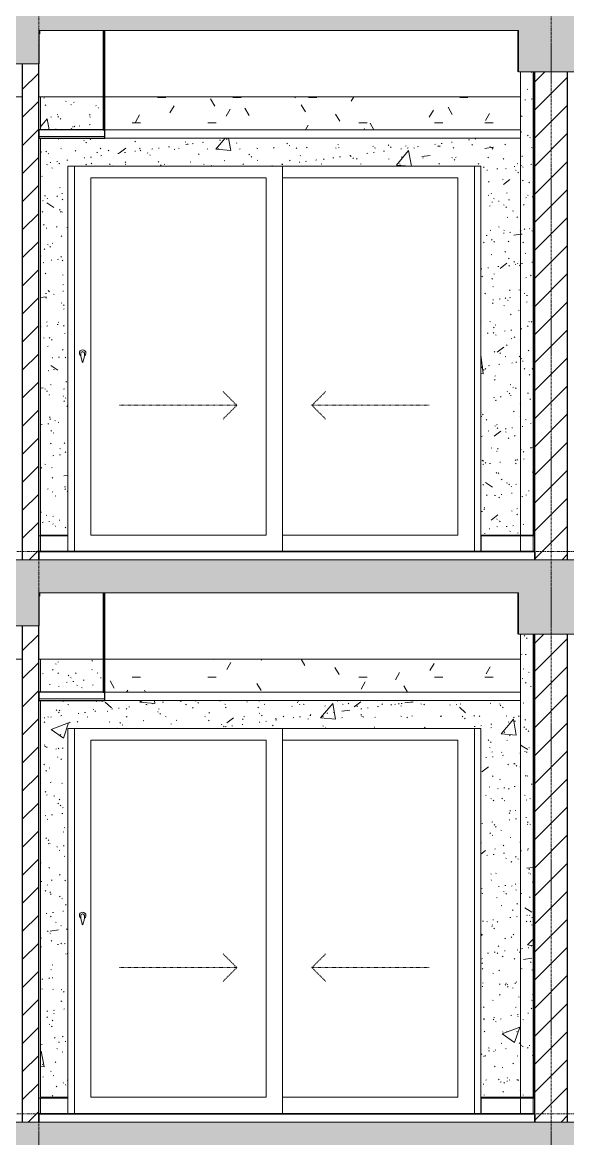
# Model space of a CAD drawing. Header units: millimetres. Extents: x -92143 to -2058, y -8802 to 35300.
# Drawn here: x -48537 to -45237, y 12250 to 19000 of the extents above; entities that cross this region are included whole.
import ezdxf

# ---------------------------------------------------------------- set-up
doc = ezdxf.new("R2010")
doc.units = ezdxf.units.MM
for name, pattern in [('Centre', [31.75, 6.35, -4.7625, 15.875, -4.7625]), ('Dash', [6.35, 3.175, -3.175]), ('Grid Line', [22.225, 12.7, -3.175, 3.175, -3.175])]:
    doc.linetypes.add(name, pattern=pattern)
for name, color, linetype, lineweight in [('0-1', 7, 'Continuous', 5), ('A-CLNG', 13, 'Continuous', 9), ('A-CLNG-1', 250, 'Continuous', 25), ('A-CLNG-2', 7, 'Continuous', 9), ('A-CLNG-PATT-3', 254, 'Continuous', 18), ('A-DETL-GENF-1', 7, 'Continuous', 9), ('A-DETL-THIN', 151, 'Continuous', 9), ('A-DOOR', 31, 'Continuous', 9), ('A-DOOR-FRAM', 31, 'Continuous', 9), ('A-DOOR-GLAZ', 31, 'Continuous', 9), ('A-DOOR-HDLN', 31, 'Dash', 18), ('A-FLOR-1', 10, 'Continuous', 35), ('A-FLOR-HRAL', 11, 'Continuous', 9), ('A-FLOR-HRAL-1', 253, 'Continuous', 18), ('A-FLOR-HRAL-2', 9, 'Continuous', 9), ('A-FLOR-LEVL-2', 51, 'Centre', 9), ('A-FLOR-PATT-1', 7, 'Continuous', 9), ('A-WALL-2', 250, 'Continuous', 25), ('A-WALL-3', 113, 'Continuous', 25), ('A-WALL-PATT-1', 7, 'Continuous', 9), ('A-WALL-PATT-2', 9, 'Continuous', 9), ('A-WALL-PATT-4', 111, 'Continuous', 9), ('I-WALL-1', 250, 'Continuous', 25), ('I-WALL-2', 7, 'Continuous', 9), ('S-BEAM-2', 7, 'Continuous', 9), ('S-BEAM-3', 10, 'Continuous', 35), ('S-GRID-1', 1, 'Grid Line', 9)]:
    doc.layers.add(name, color=color, linetype=linetype, lineweight=lineweight)
pattern_1 = [(45, (-51987.05, 14125), (-84.8528, 84.8528), [])]
pattern_2 = [(50, (-51987.05, 14125), (1093.1, -95.63), [114.3, -1257.3]), (355, (-51987, 14125), (-211.46, 1146.34), [91.44, -1005.84]), (100.451, (-51896, 14117), (881.66, 1050.7), [97.14, -1068.54]), (46.184, (-51987, 14429.8), (1626.47, -252.26), [171.45, -1885.95]), (96.636, (-51851.5, 14408.8), (1424.4, 1484.57), [145.7, -1602.8]), (351.184, (-51987, 14429.8), (1424.43, 1484.55), [137.16, -1508.76]), (21, (-51834.65, 14353.6), (909.69, -613.59), [114.3, -1257.3]), (326, (-51834.7, 14353.6), (370.81, 1105.13), [91.44, -1005.84]), (71.451, (-51758.8, 14302.5), (1280.5, 491.53), [97.14, -1068.54]), (37.5, (-51987.05, 14125), (18.531, 507.33), [50.29, -943.356, 50.29, -970.79, -1009.65]), (37.5, (-51987.05, 14125), (18.531, 507.33), [-2014.73, 50.29, -959.36]), (7.5, (-51987.05, 14125), (400.918, 601.084), [50.29, -531.876, 50.29, -920.496, -384.81]), (7.5, (-51987.05, 14125), (400.918, 601.084), [-1552.956, 50.29, -334.52]), (327.5, (-52326.9, 14125), (813.545, -34.374), [50.29, -330.71, 50.29, -1138.43, -1577.34]), (327.5, (-52326.9, 14125), (813.545, -34.374), [-1569.72, 50.29, -1527.05]), (317.5, (-52479.3, 14125), (888.775, 152.56), [50.29, -445.01, 50.29, -739.14, -1120.14]), (317.5, (-52479.3, 14125), (888.775, 152.56), [-1284.73, 50.29, -1069.85])]
pattern_3 = [(37.5, (-51987.05, 14125), (-4.7995, 146.8239), [5.029, -110.795, 5.029, -124.511, -123.825]), (37.5, (-51987.05, 14125), (-4.7995, 146.8239), [-245.364, 5.029, -118.796]), (7.5, (-51987.05, 14125), (134.8574, 215.047), [5.029, -57.455, 5.029, -99.365, -40.005]), (7.5, (-51987.05, 14125), (134.8574, 215.047), [-166.878, 5.029, -34.976]), (327.5, (-52080.78, 14125), (237.2978, 0.4316), [5.029, -33.071, 5.029, -132.131, -179.07]), (327.5, (-52080.78, 14125), (237.2978, 0.4316), [-175.26, 5.029, -174.041]), (317.5, (-52080.78, 14125), (229.067, 66.879), [5.029, -14.021, 5.029, -84.887, -102.87]), (317.5, (-52080.78, 14125), (229.067, 66.879), [-108.966, 5.029, -97.841])]
pattern_4 = [(45, (-51987.05, 14125), (-79.5495, 79.5495), [])]
pattern_5 = [(0, (-51987.05, 14125), (609.6, 152.4), [50.292, -406.908, 50.292, -406.908, -2438.4]), (0, (-51987.05, 14125), (609.6, 152.4), [-914.4, 50.292, -864.108, 50.292, -406.908, -1066.8]), (0, (-51987.05, 14125), (609.6, 152.4), [-2286, 50.292, -254.508, 50.292, -711.708]), (120, (-51758.45, 14201.2), (-436.7823, 451.729), [50.292, -406.908, 50.292, -2845.308]), (120, (-51758.45, 14201.2), (-436.7823, 451.729), [-507.492, -406.908, 50.292, -864.108, -1524]), (120, (-51758.45, 14201.2), (-436.7823, 451.729), [-1828.8, 50.292, -406.908, 50.292, -1016.508]), (120, (-51758.45, 14201.2), (-436.7823, 451.729), [-2336.292, -254.508, 50.292, -711.708]), (240, (-51682.25, 14506), (-172.8177, -604.129), [50.292, -406.908, 50.292, -406.908, -2438.4]), (240, (-51682.25, 14506), (-172.8177, -604.129), [-914.4, 50.292, -864.108, 50.292, -406.908, -1066.8]), (240, (-51682.25, 14506), (-172.8177, -604.129), [-2286, 50.292, -254.508, 50.292, -711.708])]

# ---------------------------------------------------------------- blocks, each defined once
blk = doc.blocks.new('NCV_TKTC_KET CAU_rvt-1-TKCS_MẶT CẮT E')
at = {"layer": 'A-FLOR-PATT-1'}
h = blk.add_hatch(color=256, dxfattribs=at)
h.paths.add_polyline_path([(-48635.6, 18930), (-48635.6, 18950), (-50536.9, 18950), (-50536.9, 18930), (-48844.9, 18930)])
h.paths.add_polyline_path([(-75336.9, 18930), (-73236.9, 18930), (-73236.9, 18950), (-75336.9, 18950)])
h.paths.add_polyline_path([(-20336.9, 18930), (-20336.9, 18950), (-22235.3, 18950), (-22235.3, 18930), (-20484.2, 18930)])
h.paths.add_polyline_path([(-48435.6, 18930), (-48433.3, 18930), (-48433.3, 18950), (-48435.6, 18950)])
h.paths.add_polyline_path([(-22438.4, 18930), (-22435.3, 18930.3), (-22435.3, 18950), (-22438.4, 18950)])
h.paths.add_polyline_path([(-66936.9, 18930), (-65032.3, 18930), (-65032.3, 18950), (-66936.9, 18950)])
h.paths.add_polyline_path([(-28536.9, 18930), (-28536.9, 18950), (-30435.3, 18950), (-30435.3, 18930), (-28807.5, 18930)])
h.paths.add_polyline_path([(-30638.4, 18930), (-30635.3, 18930), (-30635.3, 18950), (-30638.4, 18950)])
h.paths.add_polyline_path([(-58736.9, 18930), (-56833.3, 18930), (-56833.3, 18950), (-58736.9, 18950)])
h.paths.add_polyline_path([(-40434.4, 18930), (-40434.4, 18950), (-42336.9, 18950), (-42336.9, 18930), (-40521.7, 18930)])
h = blk.add_hatch(color=256, dxfattribs=at)
h.paths.add_polyline_path([(-73506.3, 15530), (-73236.9, 15530), (-73236.9, 15550), (-75336.9, 15550), (-75336.9, 15530), (-74122.9, 15530)])
h.paths.add_polyline_path([(-66936.9, 15530), (-65032.3, 15530), (-65032.3, 15550), (-66936.9, 15550)])
h.paths.add_polyline_path([(-20336.9, 15530), (-20336.9, 15550), (-22235.3, 15550), (-22235.3, 15530), (-20484.2, 15530)])
h.paths.add_polyline_path([(-58736.9, 15530), (-56833.3, 15530), (-56833.3, 15550), (-58736.9, 15550)])
h.paths.add_polyline_path([(-22438.4, 15530), (-22435.3, 15530.3), (-22435.3, 15550), (-22438.4, 15549.9), (-22438.4, 15541.9)])
h.paths.add_polyline_path([(-28536.9, 15530), (-28536.9, 15550), (-30435.3, 15550), (-30435.3, 15530), (-29115.7, 15530)])
h.paths.add_polyline_path([(-50536.9, 15530), (-48635.6, 15530), (-48635.6, 15550), (-50536.9, 15550)])
h.paths.add_polyline_path([(-30635.3, 15530), (-30635.3, 15550), (-30638.4, 15550), (-30638.4, 15530)])
h.paths.add_polyline_path([(-48435.6, 15530), (-48433.3, 15530), (-48433.3, 15550), (-48435.6, 15550)])
h.paths.add_polyline_path([(-40434.4, 15530), (-40434.4, 15550), (-42336.9, 15550), (-42336.9, 15530), (-40829.9, 15530)])
at = {"layer": 'A-FLOR-1'}
for p, q in [((-48435.6, 18930), (-48433.3, 18930)), ((-48433.3, 18930), (-48433.3, 18950)), ((-48435.6, 15530), (-48433.3, 15530)), ((-48433.3, 15530), (-48433.3, 15550))]:
    blk.add_line(p, q, dxfattribs=at)
at = {"layer": 'S-BEAM-2'}
for p, q in [((-48536.9, 18550), (-50436.9, 18550)), ((-48046.9, 18550), (-48436.9, 18550)), ((-45521.9, 18550), (-48036.9, 18550)), ((-48536.9, 15150), (-50436.9, 15150)), ((-48046.9, 15150), (-48436.9, 15150)), ((-45521.9, 15150), (-48036.9, 15150))]:
    blk.add_line(p, q, dxfattribs=at)
at = {"layer": 'S-BEAM-3'}
for p, q in [((-45536.9, 18950), (-45536.9, 18700)), ((-45536.9, 15550), (-45536.9, 15300))]:
    blk.add_line(p, q, dxfattribs=at)
blk = doc.blocks.new('Railing - Railing-915953-TKCS_MẶT CẮT E')
at = {"layer": 'A-FLOR-HRAL-1'}
for p, q in [((-45436.9, 5695), (-45446.9, 5695)), ((-45446.9, 5695), (-45446.9, 5600)), ((-45436.9, 5600), (-45436.9, 5695)), ((-45446.9, 5600), (-45436.9, 5600))]:
    blk.add_line(p, q, dxfattribs=at)
at = {"layer": 'A-FLOR-HRAL-2'}
for p, q in [((-45760.3, 5600), (-45760.3, 5695)), ((-45760.3, 5695), (-45521.9, 5695)), ((-45521.9, 5600), (-45521.9, 5695)), ((-45521.9, 5695), (-45446.9, 5695))]:
    blk.add_line(p, q, dxfattribs=at)
blk = doc.blocks.new('Railing - Railing-915947-TKCS_MẶT CẮT E')
at = {"layer": 'A-FLOR-HRAL-2'}
for p, q in [((-48436.9, 5695), (-48426.9, 5695)), ((-48426.9, 5600), (-48426.9, 5695)), ((-48426.9, 5695), (-48262.4, 5695)), ((-48262.4, 5695), (-48262.4, 5600))]:
    blk.add_line(p, q, dxfattribs=at)
blk = doc.blocks.new('CL_01-VÁCH DỰNG THẠCH CAO CĂN HỘ LOẠI 1-5D6 - CL_01-VÁCH DỰNG THẠCH CAO CĂN HỘ LOẠI 1A-5-V51-TKCS_MẶT CẮT E')
at = {"layer": 'A-CLNG-PATT-3'}
h = blk.add_hatch(dxfattribs=at)
h.set_pattern_fill('FP_2', color=256, style=0, pattern_type=2)
h.set_pattern_definition(pattern_5)
h.paths.add_polyline_path([(-46378.8, 14950), (-45521.9, 14950), (-45521.9, 15150), (-48036.9, 15150), (-48036.9, 14950), (-47611.8, 14950)])
at = {"layer": 'A-CLNG-1'}
for p, q in [((-48046.9, 15550), (-48046.9, 14950)), ((-48036.9, 14950), (-48036.9, 15550)), ((-48046.9, 14950), (-48036.9, 14950))]:
    blk.add_line(p, q, dxfattribs=at)
blk = doc.blocks.new('NCV_TKTC_TANG 3 - 4_rvt-1-TKCS_MẶT CẮT E')
at = {"layer": 'A-WALL-PATT-1'}
h = blk.add_hatch(dxfattribs=at)
h.set_pattern_fill('FP_5', color=256, style=0, pattern_type=2)
h.set_pattern_definition(pattern_4)
h.paths.add_polyline_path([(-45436.9, 12500), (-45436.9, 15300), (-45446.9, 15300), (-45446.9, 12500)])
at = {"layer": 'A-WALL-PATT-2'}
h = blk.add_hatch(dxfattribs=at)
h.set_pattern_fill('FP_1', color=256, style=0, pattern_type=2)
h.set_pattern_definition(pattern_1)
h.paths.add_polyline_path([(-48536.6, 12350), (-48436.9, 12350), (-48436.9, 15350), (-48536.9, 15350), (-48536.9, 12350)])
h = blk.add_hatch(dxfattribs=at)
h.set_pattern_fill('FP_7', color=256, style=0, pattern_type=2)
h.set_pattern_definition(pattern_2)
h.paths.add_polyline_path([(-45521.9, 12500), (-45511.9, 12500), (-45511.9, 15300), (-45521.9, 15300), (-45521.9, 12673.7)])
h = blk.add_hatch(dxfattribs=at)
h.set_pattern_fill('FP_6', color=256, style=0, pattern_type=2)
h.set_pattern_definition(pattern_3)
h.paths.add_polyline_path([(-45521.9, 12500), (-45511.9, 12500), (-45511.9, 15300), (-45521.9, 15300), (-45521.9, 12673.7)])
h = blk.add_hatch(dxfattribs=at)
h.set_pattern_fill('FP_7', color=256, style=0, pattern_type=2)
h.set_pattern_definition(pattern_2)
h.paths.add_polyline_path([(-45454, 12500), (-45446.9, 12500), (-45446.9, 15300), (-45511.9, 15300), (-45511.9, 12500)])
h = blk.add_hatch(dxfattribs=at)
h.set_pattern_fill('FP_6', color=256, style=0, pattern_type=2)
h.set_pattern_definition(pattern_3)
h.paths.add_polyline_path([(-45454, 12500), (-45446.9, 12500), (-45446.9, 15300), (-45511.9, 15300), (-45511.9, 12500)])
h = blk.add_hatch(dxfattribs=at)
h.set_pattern_fill('FP_7', color=256, style=0, pattern_type=2)
h.set_pattern_definition(pattern_2)
h.paths.add_polyline_path([(-45521.9, 12500), (-45521.9, 14900), (-48426.9, 14900), (-48426.9, 12500), (-48262.4, 12500), (-48262.4, 14730), (-45762.4, 14730), (-45762.2, 12500)])
h.paths.add_polyline_path([(-48305, 14950), (-48046.9, 14950), (-48046.9, 15150), (-48426.9, 15150), (-48426.9, 14950)])
h = blk.add_hatch(dxfattribs=at)
h.set_pattern_fill('FP_6', color=256, style=0, pattern_type=2)
h.set_pattern_definition(pattern_3)
h.paths.add_polyline_path([(-45521.9, 12500), (-45521.9, 14900), (-48426.9, 14900), (-48426.9, 12500), (-48262.4, 12500), (-48262.4, 14730), (-45762.4, 14730), (-45762.2, 12500)])
h.paths.add_polyline_path([(-48305, 14950), (-48046.9, 14950), (-48046.9, 15150), (-48426.9, 15150), (-48426.9, 14950)])
at = {"layer": 'A-CLNG-1'}
for p, q in [((-48036.9, 14950), (-48436.9, 14950)), ((-48436.9, 14950), (-48436.9, 14900)), ((-48036.9, 14900), (-48036.9, 14950)), ((-48436.9, 14900), (-48036.9, 14900))]:
    blk.add_line(p, q, dxfattribs=at)
at = {"layer": 'A-CLNG-2'}
for p, q in [((-48036.9, 14950), (-45521.9, 14950)), ((-48036.9, 14910), (-48436.9, 14910)), ((-45521.9, 14900), (-48036.9, 14900))]:
    blk.add_line(p, q, dxfattribs=at)
at = {"layer": 'A-FLOR-1'}
for p, q in [((-45436.9, 12400), (-48436.9, 12400)), ((-48436.9, 12400), (-48436.9, 12350)), ((-45436.9, 12350), (-45436.9, 12400))]:
    blk.add_line(p, q, dxfattribs=at)
at = {"layer": 'A-WALL-2'}
for p, q in [((-48536.9, 15350), (-48536.9, 12350)), ((-48436.9, 12350), (-48436.9, 15350))]:
    blk.add_line(p, q, dxfattribs=at)
at = {"layer": 'I-WALL-1'}
for p, q in [((-45446.9, 15300), (-45446.9, 12500)), ((-45436.9, 12500), (-45436.9, 15300)), ((-45446.9, 12500), (-45436.9, 12500))]:
    blk.add_line(p, q, dxfattribs=at)
at = {"layer": 'I-WALL-2'}
for p, q in [((-45521.9, 12500), (-45521.9, 15300)), ((-48426.9, 15150), (-48426.9, 14950)), ((-48426.9, 14900), (-48426.9, 12500)), ((-48262.4, 12500), (-48262.4, 14730)), ((-48262.4, 14730), (-45762.4, 14730)), ((-45762.4, 14730), (-45762.4, 12500)), ((-48426.9, 12500), (-48262.4, 12500)), ((-45762.4, 12500), (-45521.9, 12500)), ((-45511.9, 12500), (-45521.9, 12500)), ((-45511.9, 12500), (-45446.9, 12500))]:
    blk.add_line(p, q, dxfattribs=at)
at = {"layer": 'A-CLNG'}
blk.add_blockref('CL_01-VÁCH DỰNG THẠCH CAO CĂN HỘ LOẠI 1-5D6 - CL_01-VÁCH DỰNG THẠCH CAO CĂN HỘ LOẠI 1A-5-V51-TKCS_MẶT CẮT E', (0, 0), dxfattribs=at)
at = {"layer": 'A-FLOR-HRAL'}
for name in ['Railing - Railing-915947-TKCS_MẶT CẮT E', 'Railing - Railing-915953-TKCS_MẶT CẮT E']:
    blk.add_blockref(name, (0, 6800), dxfattribs=at)
blk = doc.blocks.new('Railing - Railing-944352-TKCS_MẶT CẮT E')
at = {"layer": 'A-FLOR-HRAL-1'}
for p, q in [((-45436.9, 22695), (-45446.9, 22695)), ((-45446.9, 22695), (-45446.9, 22600)), ((-45436.9, 22600), (-45436.9, 22695)), ((-45446.9, 22600), (-45436.9, 22600))]:
    blk.add_line(p, q, dxfattribs=at)
at = {"layer": 'A-FLOR-HRAL-2'}
for p, q in [((-45760.3, 22600), (-45760.3, 22695)), ((-45760.3, 22695), (-45521.9, 22695)), ((-45521.9, 22600), (-45521.9, 22695)), ((-45521.9, 22695), (-45446.9, 22695))]:
    blk.add_line(p, q, dxfattribs=at)
blk = doc.blocks.new('CL_01-VÁCH DỰNG THẠCH CAO CĂN HỘ LOẠI 1-5D6 - CL_01-VÁCH DỰNG THẠCH CAO CĂN HỘ LOẠI 1A-5-V195-TKCS_MẶT CẮT E')
at = {"layer": 'A-CLNG-PATT-3'}
h = blk.add_hatch(dxfattribs=at)
h.set_pattern_fill('FP_2', color=256, style=0, pattern_type=2)
h.set_pattern_definition(pattern_5)
h.paths.add_polyline_path([(-46378.8, 18350), (-45521.9, 18350), (-45521.9, 18550), (-48036.9, 18550), (-48036.9, 18350), (-47611.8, 18350)])
at = {"layer": 'A-CLNG-1'}
for p, q in [((-48046.9, 18950), (-48046.9, 18350)), ((-48036.9, 18350), (-48036.9, 18950)), ((-48046.9, 18350), (-48036.9, 18350))]:
    blk.add_line(p, q, dxfattribs=at)
blk = doc.blocks.new('NCV_TKTC_TANG 5_rvt-1-TKCS_MẶT CẮT E')
at = {"layer": 'A-WALL-PATT-1'}
h = blk.add_hatch(dxfattribs=at)
h.set_pattern_fill('FP_5', color=256, style=0, pattern_type=2)
h.set_pattern_definition(pattern_4)
h.paths.add_polyline_path([(-45446.9, 15900), (-45436.9, 15900), (-45436.9, 18700), (-45446.9, 18700), (-45446.9, 16934.8)])
at = {"layer": 'A-WALL-PATT-2'}
h = blk.add_hatch(dxfattribs=at)
h.set_pattern_fill('FP_1', color=256, style=0, pattern_type=2)
h.set_pattern_definition(pattern_1)
h.paths.add_polyline_path([(-48536.6, 15750), (-48436.9, 15750), (-48436.9, 18750), (-48536.9, 18750), (-48536.9, 15750)])
h = blk.add_hatch(dxfattribs=at)
h.set_pattern_fill('FP_7', color=256, style=0, pattern_type=2)
h.set_pattern_definition(pattern_2)
h.paths.add_polyline_path([(-45521.9, 15900), (-45511.9, 15900), (-45511.9, 18700), (-45521.9, 18700), (-45521.9, 16934.8)])
h = blk.add_hatch(dxfattribs=at)
h.set_pattern_fill('FP_6', color=256, style=0, pattern_type=2)
h.set_pattern_definition(pattern_3)
h.paths.add_polyline_path([(-45521.9, 15900), (-45511.9, 15900), (-45511.9, 18700), (-45521.9, 18700), (-45521.9, 16934.8)])
h = blk.add_hatch(dxfattribs=at)
h.set_pattern_fill('FP_6', color=256, style=0, pattern_type=2)
h.set_pattern_definition(pattern_3)
h.paths.add_polyline_path([(-45446.9, 15900), (-45446.9, 18700), (-45511.9, 18700), (-45511.9, 15900)])
h = blk.add_hatch(dxfattribs=at)
h.set_pattern_fill('FP_7', color=256, style=0, pattern_type=2)
h.set_pattern_definition(pattern_2)
h.paths.add_polyline_path([(-48262.4, 15900), (-48262.4, 18130), (-45762.4, 18130), (-45762.4, 15900), (-45521.9, 15900), (-45521.9, 18300), (-48426.9, 18300), (-48426.9, 15900)])
h.paths.add_polyline_path([(-48046.9, 18350), (-48046.9, 18550), (-48426.9, 18550), (-48426.9, 18350), (-48228.4, 18350)])
h = blk.add_hatch(dxfattribs=at)
h.set_pattern_fill('FP_6', color=256, style=0, pattern_type=2)
h.set_pattern_definition(pattern_3)
h.paths.add_polyline_path([(-48262.4, 15900), (-48262.4, 18130), (-45762.4, 18130), (-45762.4, 15900), (-45521.9, 15900), (-45521.9, 18300), (-48426.9, 18300), (-48426.9, 15900)])
h.paths.add_polyline_path([(-48046.9, 18350), (-48046.9, 18550), (-48426.9, 18550), (-48426.9, 18350), (-48228.4, 18350)])
at = {"layer": 'A-CLNG-1'}
for p, q in [((-48036.9, 18350), (-48436.9, 18350)), ((-48436.9, 18350), (-48436.9, 18300)), ((-48436.9, 18300), (-48036.9, 18300)), ((-48036.9, 18300), (-48036.9, 18350))]:
    blk.add_line(p, q, dxfattribs=at)
at = {"layer": 'A-CLNG-2'}
for p, q in [((-48036.9, 18310), (-48436.9, 18310)), ((-48036.9, 18350), (-45521.9, 18350)), ((-45521.9, 18300), (-48036.9, 18300))]:
    blk.add_line(p, q, dxfattribs=at)
at = {"layer": 'A-FLOR-1'}
for p, q in [((-45436.9, 15800), (-48436.9, 15800)), ((-48436.9, 15800), (-48436.9, 15750)), ((-45436.9, 15750), (-45436.9, 15800))]:
    blk.add_line(p, q, dxfattribs=at)
at = {"layer": 'A-WALL-2'}
for p, q in [((-48536.9, 18750), (-48536.9, 15750)), ((-48436.9, 15750), (-48436.9, 18750))]:
    blk.add_line(p, q, dxfattribs=at)
at = {"layer": 'I-WALL-1'}
for p, q in [((-45446.9, 18700), (-45446.9, 15900)), ((-45436.9, 15900), (-45436.9, 18700)), ((-45446.9, 15900), (-45436.9, 15900))]:
    blk.add_line(p, q, dxfattribs=at)
at = {"layer": 'I-WALL-2'}
for p, q in [((-45521.9, 15900), (-45521.9, 18700)), ((-48426.9, 18550), (-48426.9, 18350)), ((-48426.9, 18300), (-48426.9, 15900)), ((-48262.4, 15900), (-48262.4, 18130)), ((-48262.4, 18130), (-45762.4, 18130)), ((-45762.4, 18130), (-45762.4, 15900)), ((-48426.9, 15900), (-48262.4, 15900)), ((-45762.4, 15900), (-45521.9, 15900)), ((-45511.9, 15900), (-45521.9, 15900)), ((-45511.9, 15900), (-45446.9, 15900))]:
    blk.add_line(p, q, dxfattribs=at)
at = {"layer": 'A-CLNG'}
blk.add_blockref('CL_01-VÁCH DỰNG THẠCH CAO CĂN HỘ LOẠI 1-5D6 - CL_01-VÁCH DỰNG THẠCH CAO CĂN HỘ LOẠI 1A-5-V195-TKCS_MẶT CẮT E', (0, 0), dxfattribs=at)
at = {"layer": 'A-FLOR-HRAL'}
for name, p in [('Railing - Railing-915947-TKCS_MẶT CẮT E', (0, 10200)), ('Railing - Railing-944352-TKCS_MẶT CẮT E', (0, -6800))]:
    blk.add_blockref(name, p, dxfattribs=at)
blk = doc.blocks.new('DEG_02-DEG_03 - DEG_02-2500x2400mm-CỬA ĐI 02 CÁNH TRƯỢT-V77-TKCS_MẶT CẮT E')
at = {"layer": 'A-DOOR'}
for p, q in [((-46961.9, 5600), (-46961.9, 7930)), ((-48121.9, 5700), (-48121.9, 7860)), ((-48121.9, 7860), (-47061.9, 7860)), ((-47061.9, 7860), (-47061.9, 5700)), ((-47061.9, 5700), (-48121.9, 5700))]:
    blk.add_line(p, q, dxfattribs=at)
at = {"layer": 'A-DOOR', "flags": 128}
blk.add_lwpolyline([(-48170.4, 6808.7), (-48170.4, 6808.7), (-48170.4, 6808.7), (-48170.5, 6808.7), (-48170.5, 6808.7), (-48170.5, 6808.7), (-48170.5, 6808.7), (-48170.5, 6808.7), (-48170.5, 6808.7), (-48170.6, 6808.7), (-48170.6, 6808.7), (-48170.6, 6808.7), (-48170.6, 6808.7), (-48170.7, 6808.7), (-48170.7, 6808.7), (-48170.7, 6808.7), (-48170.8, 6808.7), (-48170.8, 6808.7), (-48170.8, 6808.7), (-48170.9, 6808.7), (-48170.9, 6808.7), (-48171, 6808.7), (-48171, 6808.7), (-48171.1, 6808.7), (-48171.1, 6808.7), (-48171.2, 6808.7), (-48171.2, 6808.7), (-48171.3, 6808.7), (-48171.3, 6808.7), (-48171.4, 6808.7), (-48171.4, 6808.7), (-48171.5, 6808.7), (-48171.6, 6808.7), (-48171.6, 6808.7), (-48171.7, 6808.7), (-48171.7, 6808.7), (-48171.8, 6808.7), (-48171.9, 6808.7), (-48171.9, 6808.7), (-48172, 6808.7), (-48172, 6808.7), (-48172.1, 6808.7), (-48172.2, 6808.7), (-48172.2, 6808.7), (-48172.3, 6808.7), (-48172.3, 6808.7), (-48172.4, 6808.7), (-48172.4, 6808.7), (-48172.5, 6808.7), (-48172.6, 6808.7), (-48172.6, 6808.7), (-48172.7, 6808.7), (-48172.7, 6808.7), (-48172.8, 6808.7), (-48172.8, 6808.7), (-48172.9, 6808.7), (-48172.9, 6808.7), (-48173, 6808.7), (-48173, 6808.7), (-48173, 6808.7), (-48173.1, 6808.7), (-48173.1, 6808.7), (-48173.2, 6808.7), (-48173.2, 6808.7), (-48173.2, 6808.7), (-48173.3, 6808.7), (-48173.3, 6808.7), (-48173.3, 6808.7), (-48173.3, 6808.7), (-48173.3, 6808.7), (-48173.4, 6808.7), (-48173.4, 6808.7), (-48173.4, 6808.7), (-48173.4, 6808.7), (-48173.4, 6808.7), (-48173.4, 6808.7), (-48173.4, 6808.7)], dxfattribs=at)
at = {"layer": 'A-DOOR'}
for centre, radius, start, end in [((-48171.9, 6800), 20, 0, 180), ((-48171.9, 6800), 20, 180, 240), ((-48173.4, 6799.2), 9.45, 90, 180), ((-48018.1, 6799.2), 164.8, 180, 199.13397), ((-48170.4, 6799.2), 9.45, 0, 90), ((-48325.7, 6799.2), 164.8, 340.86603, 0), ((-48171.9, 6800), 20, 300, 0), ((-48171.6, 6746), 2.34, 199.13397, 261.03098), ((-48172.3, 6746), 2.34, 278.96902, 340.86603)]:
    blk.add_arc(centre, radius, start, end, dxfattribs=at)
at = {"layer": 'A-DOOR-FRAM'}
for p, q in [((-48261.9, 7930), (-48261.9, 5600)), ((-48221.9, 5600), (-48221.9, 7930)), ((-45801.9, 5600), (-45801.9, 7930)), ((-45761.9, 5600), (-45761.9, 5700))]:
    blk.add_line(p, q, dxfattribs=at)
at = {"layer": 'A-DOOR-GLAZ'}
for p, q in [((-45901.9, 7860), (-46961.9, 7860)), ((-45901.9, 5700), (-45901.9, 7860)), ((-46961.9, 5700), (-45901.9, 5700))]:
    blk.add_line(p, q, dxfattribs=at)
at = {"layer": 'A-DOOR-HDLN'}
for p, q in [((-47239.2, 6484.2), (-47324, 6569.1)), ((-46784.7, 6484.2), (-46699.8, 6569.1)), ((-47949.2, 6484.2), (-47239.2, 6484.2)), ((-47239.2, 6484.2), (-47324, 6399.4)), ((-46784.7, 6484.2), (-46699.8, 6399.4)), ((-46074.7, 6484.2), (-46784.7, 6484.2))]:
    blk.add_line(p, q, dxfattribs=at)

msp = doc.modelspace()

# ---------------------------------------------------------------- hatches: boundary and pattern name
at = {"layer": 'A-DETL-GENF-1'}
for points in [[(-17236.9, 18550), (-17236.9, 19150), (-78233.3, 19150), (-78233.3, 18550), (-77935.7, 18550), (-77935.7, 18950), (-73233.6, 18950), (-73233.6, 18750), (-73033.3, 18750), (-73033.3, 18950), (-70108.5, 18950), (-70108.5, 18700), (-69708.5, 18700), (-69708.5, 18950), (-65032.3, 18950), (-65032.3, 18750), (-64832.3, 18750), (-64832.3, 18950), (-61933.6, 18950), (-61933.6, 18700), (-61533.6, 18700), (-61533.6, 18950), (-56833.3, 18950), (-56833.3, 18750), (-56633.3, 18750), (-56633.3, 18950), (-53733.2, 18950), (-53733.2, 18700), (-53333.2, 18700), (-53333.2, 18950), (-48635.6, 18950), (-48635.6, 18750), (-48435.6, 18750), (-48435.6, 18950), (-45535.3, 18950), (-45535.3, 18700), (-45134.4, 18700), (-45134.4, 18950), (-40434.4, 18950), (-40434.4, 18750), (-40234.4, 18750), (-40234.4, 18950), (-37436.9, 18950), (-37436.9, 18700), (-37037.4, 18700), (-37037.4, 18950), (-33860.3, 18950), (-33860.3, 18700), (-33436.9, 18700), (-33436.9, 18950), (-30635.3, 18950), (-30635.3, 18750), (-30435.3, 18750), (-30435.3, 18950), (-25735.7, 18950), (-25735.7, 18700), (-25335.7, 18700), (-25335.7, 18950), (-22435.3, 18950), (-22435.3, 18750), (-22235.3, 18750), (-22235.3, 18950), (-17535.3, 18950), (-17535.3, 18550)], [(-77935.7, 15150), (-77935.7, 15550), (-73233.6, 15550), (-73233.6, 15350), (-73033.3, 15350), (-73033.3, 15550), (-70108.5, 15550), (-70108.5, 15300), (-69708.5, 15300), (-69708.5, 15550), (-65032.3, 15550), (-65032.3, 15350), (-64832.3, 15350), (-64832.3, 15550), (-61933.6, 15550), (-61933.6, 15300), (-61533.6, 15300), (-61533.6, 15550), (-56833.3, 15550), (-56833.3, 15350), (-56633.3, 15350), (-56633.3, 15550), (-53733.2, 15550), (-53733.2, 15300), (-53333.2, 15300), (-53333.2, 15550), (-48635.6, 15550), (-48635.6, 15350), (-48435.6, 15350), (-48435.6, 15550), (-45535.3, 15550), (-45535.3, 15300), (-45134.4, 15300), (-45134.4, 15550), (-40434.4, 15550), (-40434.4, 15350), (-40234.4, 15350), (-40234.4, 15550), (-37436.9, 15550), (-37436.9, 15300), (-37037.4, 15300), (-37037.4, 15550), (-33860.3, 15550), (-33860.3, 15300), (-33436.9, 15300), (-33436.9, 15550), (-30635.3, 15550), (-30635.3, 15350), (-30435.3, 15350), (-30435.3, 15550), (-25735.7, 15550), (-25735.7, 15300), (-25335.7, 15300), (-25335.7, 15550), (-22435.3, 15550), (-22435.3, 15350), (-22235.3, 15350), (-22235.3, 15550), (-17535.3, 15550), (-17535.3, 15150), (-17236.9, 15150), (-17236.9, 15750), (-78233.3, 15750), (-78233.3, 15150)], [(-17236.9, 11750), (-17236.9, 12350), (-78233.3, 12350), (-78233.3, 11750), (-77935.7, 11750), (-77935.7, 12150), (-73233.6, 12150), (-73233.6, 11950), (-73033.3, 11950), (-73033.3, 12150), (-70108.5, 12150), (-70108.5, 11900), (-69708.5, 11900), (-69708.5, 12150), (-65032.3, 12150), (-65032.3, 11950), (-64832.3, 11950), (-64832.3, 12150), (-61933.6, 12150), (-61933.6, 11900), (-61533.6, 11900), (-61533.6, 12150), (-56833.3, 12150), (-56833.3, 11950), (-56633.3, 11950), (-56633.3, 12150), (-53733.2, 12150), (-53733.2, 11900), (-53333.2, 11900), (-53333.2, 12150), (-48635.6, 12150), (-48635.6, 11950), (-48435.6, 11950), (-48435.6, 12150), (-45535.3, 12150), (-45535.3, 11900), (-45134.4, 11900), (-45134.4, 12150), (-40434.4, 12150), (-40434.4, 11950), (-40234.4, 11950), (-40234.4, 12150), (-37436.9, 12150), (-37436.9, 11900), (-37037.4, 11900), (-37037.4, 12150), (-33860.3, 12150), (-33860.3, 11900), (-33436.9, 11900), (-33436.9, 12150), (-30635.3, 12150), (-30635.3, 11950), (-30435.3, 11950), (-30435.3, 12150), (-25735.7, 12150), (-25735.7, 11900), (-25335.7, 11900), (-25335.7, 12150), (-22435.3, 12150), (-22435.3, 11950), (-22235.3, 11950), (-22235.3, 12150), (-17535.3, 12150), (-17535.3, 11750)]]:
    msp.add_hatch(color=256, dxfattribs=at).paths.add_polyline_path(points)
at = {"layer": 'A-WALL-PATT-4'}
h = msp.add_hatch(dxfattribs=at)
h.set_pattern_fill('FP_1', color=256, style=0, pattern_type=2)
h.set_pattern_definition(pattern_1)
h.paths.add_polyline_path([(-45437.4, 15750), (-45237.4, 15750), (-45237.4, 18700), (-45437.4, 18700), (-45437.4, 16934.8)])
h = msp.add_hatch(dxfattribs=at)
h.set_pattern_fill('FP_1', color=256, style=0, pattern_type=2)
h.set_pattern_definition(pattern_1)
h.paths.add_polyline_path([(-45237.4, 12350), (-45237.4, 15300), (-45437.4, 15300), (-45437.4, 12350)])

# ---------------------------------------------------------------- linework, layer by layer
at = {"layer": 'A-DETL-THIN'}
for p, q in [((-48435.6, 18750), (-48435.6, 18950)), ((-48435.6, 18950), (-45535.3, 18950)), ((-45535.3, 18950), (-45535.3, 18700)), ((-48635.6, 18750), (-48435.6, 18750)), ((-45535.3, 18700), (-45134.4, 18700)), ((-37037.4, 15750), (-78233.3, 15750)), ((-48435.6, 15350), (-48435.6, 15550)), ((-48435.6, 15550), (-45535.3, 15550)), ((-45535.3, 15550), (-45535.3, 15300)), ((-48635.6, 15350), (-48435.6, 15350)), ((-45535.3, 15300), (-45134.4, 15300)), ((-37037.4, 12350), (-78233.3, 12350))]:
    msp.add_line(p, q, dxfattribs=at)
at = {"layer": 'A-FLOR-LEVL-2'}
for p, q in [((-92142.8, 15800), (-5549.7, 15800)), ((-92142.8, 12400), (-5549.7, 12400))]:
    msp.add_line(p, q, dxfattribs=at)
at = {"layer": 'A-WALL-3'}
for p, q in [((-45437.4, 18700), (-45437.4, 15750)), ((-45237.4, 15750), (-45237.4, 18700)), ((-45437.4, 15300), (-45437.4, 12350)), ((-45237.4, 12350), (-45237.4, 15300))]:
    msp.add_line(p, q, dxfattribs=at)
at = {"layer": 'S-GRID-1'}
for p, q in [((-48436.9, -3701.5), (-48436.9, 30542.5)), ((-45336.9, -3701.5), (-45336.9, 30542.5))]:
    msp.add_line(p, q, dxfattribs=at)

# ---------------------------------------------------------------- block references
at = {"layer": '0-1'}
for name in ['NCV_TKTC_KET CAU_rvt-1-TKCS_MẶT CẮT E', 'NCV_TKTC_TANG 5_rvt-1-TKCS_MẶT CẮT E', 'NCV_TKTC_TANG 3 - 4_rvt-1-TKCS_MẶT CẮT E']:
    msp.add_blockref(name, (0, 0), dxfattribs=at)
at = {"layer": 'A-DOOR'}
for p in [(0, 10200), (0, 6800)]:
    msp.add_blockref('DEG_02-DEG_03 - DEG_02-2500x2400mm-CỬA ĐI 02 CÁNH TRƯỢT-V77-TKCS_MẶT CẮT E', p, dxfattribs=at)

doc.saveas('drawing.dxf')
